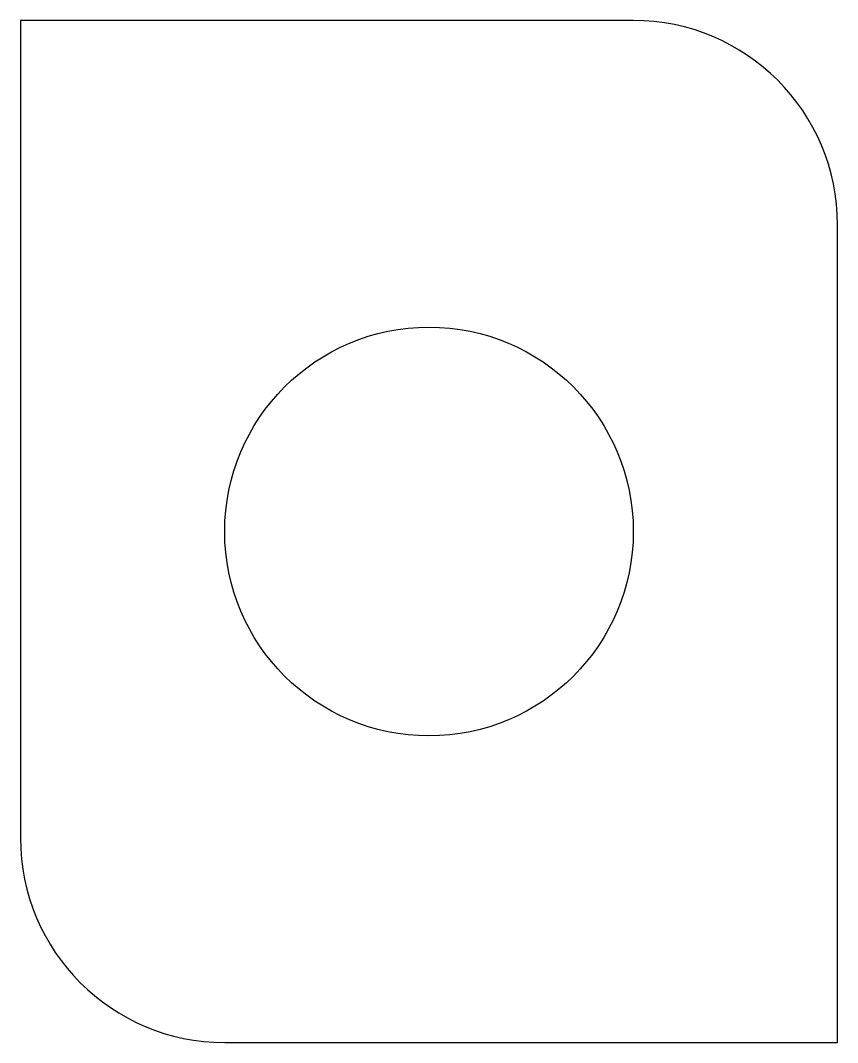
# Model space of a CAD drawing. Header units: metres. Extents: x -20 to 20, y -25 to 25.
import ezdxf

# ---------------------------------------------------------------- set-up
doc = ezdxf.new("R2010")
doc.units = ezdxf.units.M

msp = doc.modelspace()

# ---------------------------------------------------------------- linework, layer by layer
at = {"layer": 'PARAMETRIX'}
for p, q in [((10, 25), (-20, 25)), ((-20, 25), (-20, -15)), ((20, -25), (20, 15)), ((-10, -25), (20, -25))]:
    msp.add_line(p, q, dxfattribs=at)
msp.add_circle((0, 0), 10, dxfattribs=at)
for centre, start, end in [((10, 15), 360, 90), ((-10, -15), 180, 270)]:
    msp.add_arc(centre, 10, start, end, dxfattribs=at)

doc.saveas('drawing.dxf')
